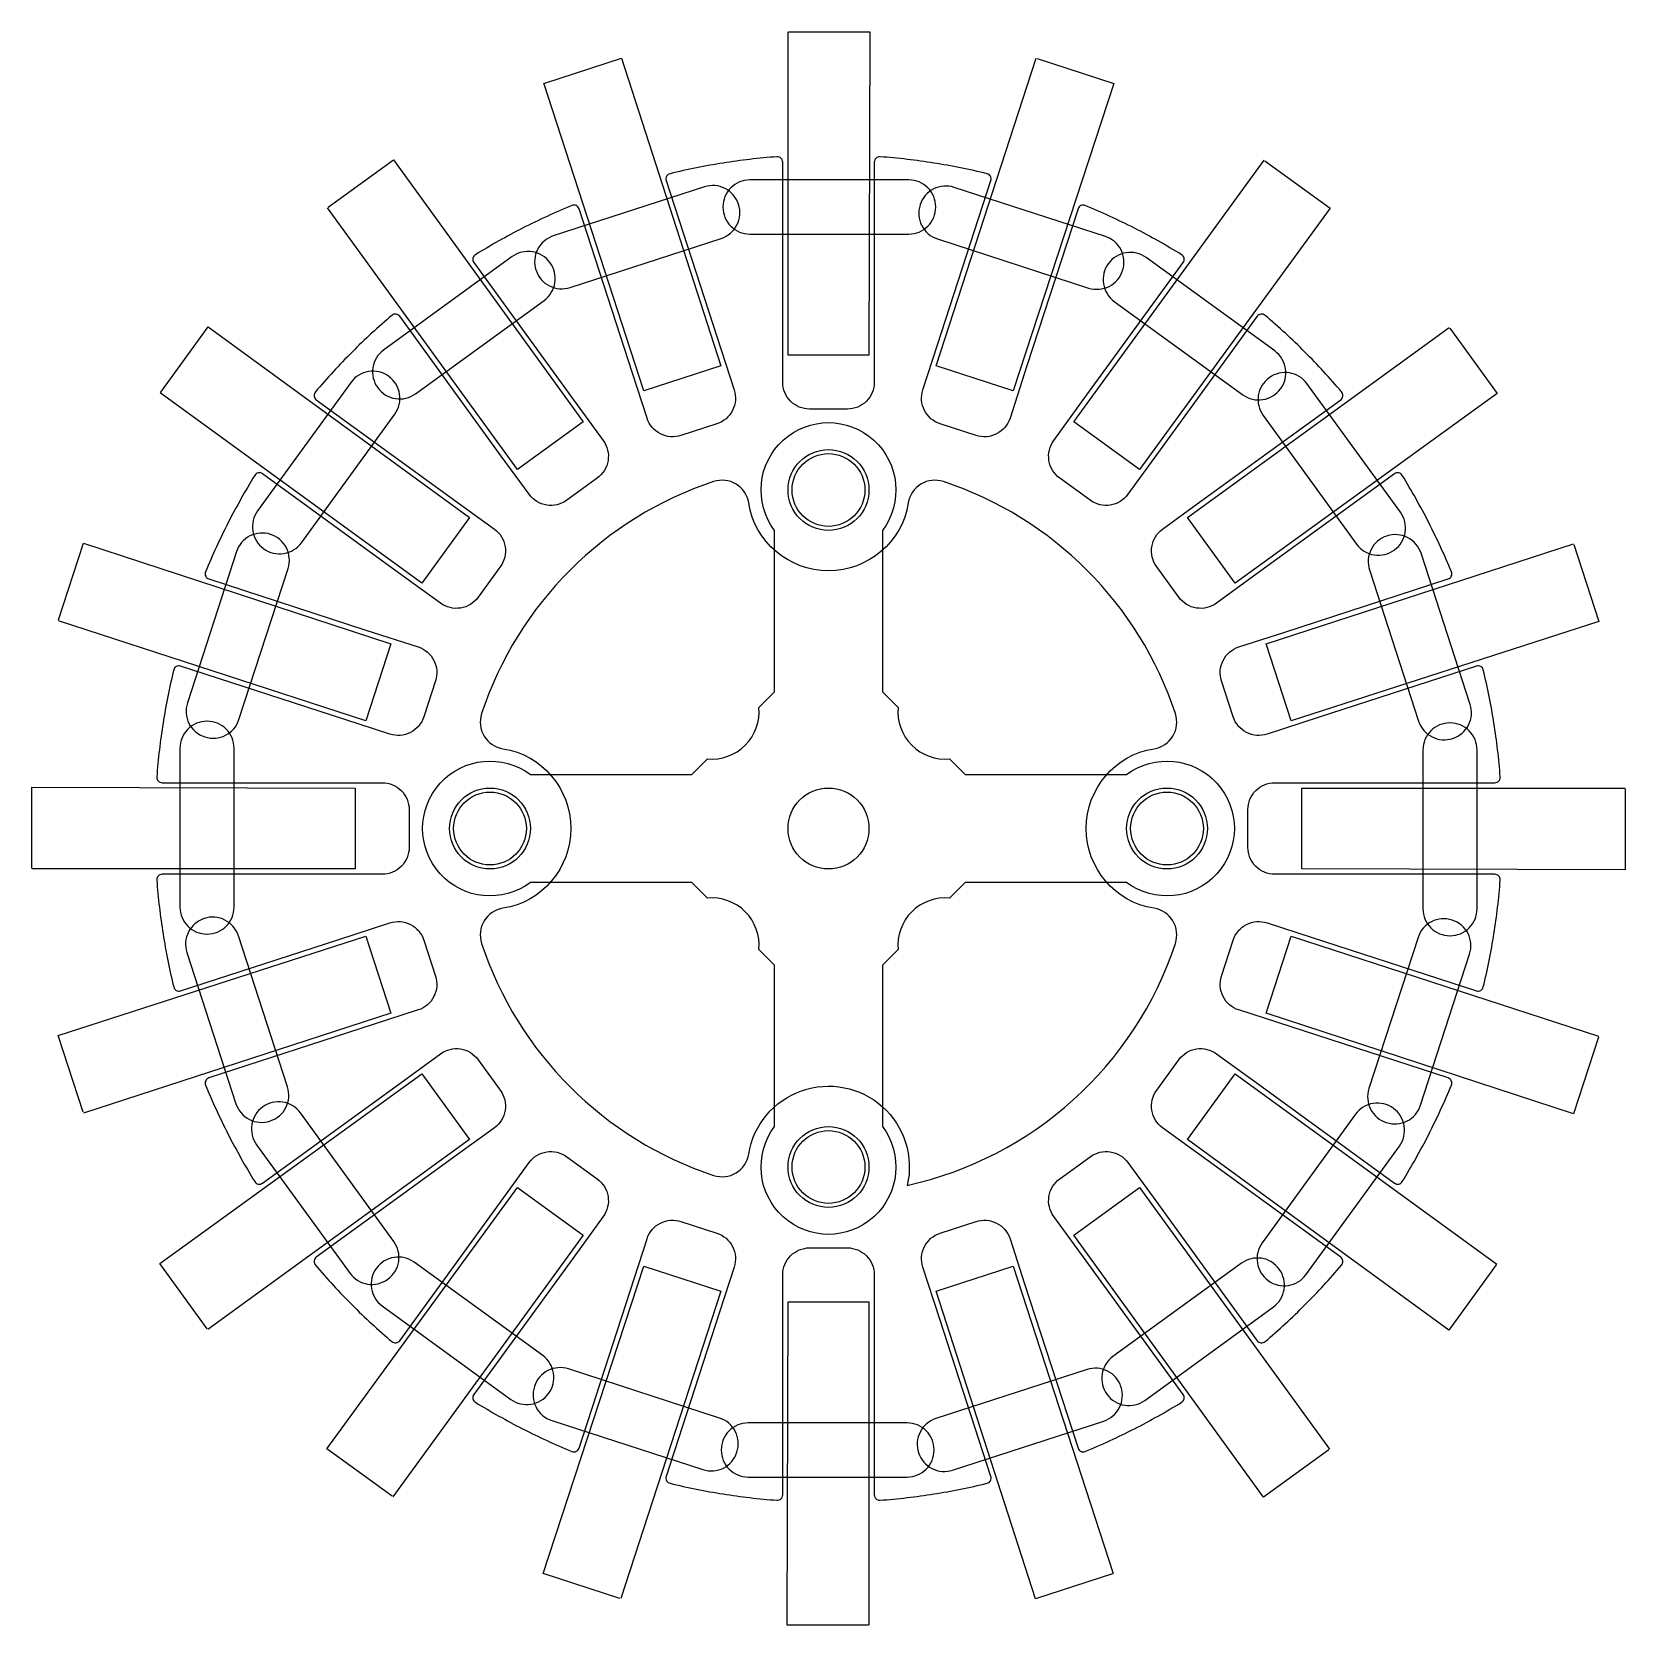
# Model space of a CAD drawing. Header units: inches. Extents: x 0 to 59.1, y 0 to 59.1.
import ezdxf

# ---------------------------------------------------------------- set-up
doc = ezdxf.new("R2010")
doc.units = ezdxf.units.IN
doc.header["$MEASUREMENT"] = 0
for name, color, linetype in [('pocket', 1, 'Continuous'), ('サイドホイール', 7, 'Continuous'), ('ハブ\u3000実際', 3, 'Continuous'), ('フレーム', 6, 'Continuous')]:
    doc.layers.add(name, color=color, linetype=linetype)

# ---------------------------------------------------------------- blocks, each defined once
blk = doc.blocks.new('*U17')
for p, q in [((-1.5, -3.102), (-1.5, 8.898)), ((-1.469, 8.898), (1.531, 8.898)), ((1.531, 8.898), (1.5, -3.102)), ((1.5, -3.102), (-1.5, -3.102))]:
    blk.add_line(p, q)
at = {"layer": 'pocket'}
blk.add_lwpolyline([(-2.919, 1.393), (2.981, 1.393, 0.414214), (3.981, 2.393), (3.981, 2.403, 0.414214), (2.981, 3.403), (-2.919, 3.403, 0.414214), (-3.919, 2.403), (-3.919, 2.393, 0.414214)], format="xyb", close=True, dxfattribs=at)
at = {"layer": 'フレーム', "linetype": 'Continuous'}
blk.add_lwpolyline([(3.911, 4.029, 0.020101), (1.915, 4.263, 0.436858), (1.7, 4.064), (1.7, -2.065), (1.7, -4.102, -0.414214), (0.7, -5.102), (-0.7, -5.102, -0.414214), (-1.7, -4.102), (-1.7, -2.349), (-1.7, 4.064, 0.436858), (-1.915, 4.263, 0.020101), (-3.911, 4.029)], format="xyb", dxfattribs=at)
blk = doc.blocks.new('*U18')
at = {"layer": 'サイドホイール', "color": 0, "linetype": 'ByBlock', "lineweight": -2, "transparency": 16777216}
for p, rotation in [((244.662, 432.1), 17.99999999999997), ((257.433, 432.1), 342), ((238.901, 429.165), 36), ((263.193, 429.165), 324), ((234.33, 424.593), 54), ((267.764, 424.593), 306), ((231.395, 418.833), 72), ((270.699, 418.833), 288), ((230.384, 412.447), 90), ((271.711, 412.447), 270), ((231.395, 406.062), 108), ((270.699, 406.062), 252), ((234.33, 400.302), 126), ((267.764, 400.302), 234), ((238.901, 395.73), 144), ((263.193, 395.73), 216), ((244.662, 392.795), 162), ((257.433, 392.795), 198), ((251.047, 391.784), 180)]:
    blk.add_blockref('*U17', p, dxfattribs=dict(at, rotation=rotation))
blk.add_blockref('*U17', (251.047, 433.111), dxfattribs=at)

msp = doc.modelspace()

# ---------------------------------------------------------------- linework, layer by layer
msp.add_lwpolyline([(26.599, 17.478, -1.035257), (32.483, 16.318, 0.264377), (42.435, 25.298, 0.461862), (41.645, 26.599, -0.851643), (41.645, 32.523, 0.461862), (42.435, 33.824, 0.237096), (33.824, 42.435, 0.461862), (32.523, 41.645, -0.851643), (26.599, 41.645, 0.461862), (25.298, 42.435, 0.237096), (16.688, 33.824, 0.461862), (17.478, 32.523, -0.851643), (17.478, 26.599, 0.461862), (16.688, 25.298, 0.237096), (25.298, 16.688, 0.461862)], format="xyb", close=True)
for centre in [(29.561, 42.122), (17, 29.561), (42.122, 29.561), (29.561, 17)]:
    msp.add_circle(centre, 1.5)
at = {"layer": 'ハブ\u3000実際'}
msp.add_lwpolyline([(32.142, 25.071), (31.561, 24.49), (31.561, 18.5, -2), (27.561, 18.5), (27.561, 24.49), (26.98, 25.071, 0.468263), (25.071, 26.98), (24.49, 27.561), (18.5, 27.561, -2), (18.5, 31.561), (24.49, 31.561), (25.071, 32.142, 0.465402), (26.98, 34.051), (27.561, 34.632), (27.561, 40.622, -2), (31.561, 40.622), (31.561, 34.632), (32.142, 34.051, 0.465804), (34.051, 32.142), (34.632, 31.561), (40.622, 31.561, -2), (40.622, 27.561), (34.632, 27.561), (34.051, 26.98, 0.467436)], format="xyb", close=True, dxfattribs=at)
for centre, radius in [((29.561, 42.122), 1.35), ((17, 29.561), 1.35), ((29.561, 29.561), 1.5), ((42.122, 29.561), 1.35), ((29.561, 17), 1.35)]:
    msp.add_circle(centre, radius, dxfattribs=at)

# ---------------------------------------------------------------- block references
at = {"layer": 'サイドホイール', "linetype": 'Continuous'}
msp.add_blockref('*U18', (-221.486, -382.886), dxfattribs=at)

doc.saveas('drawing.dxf')
